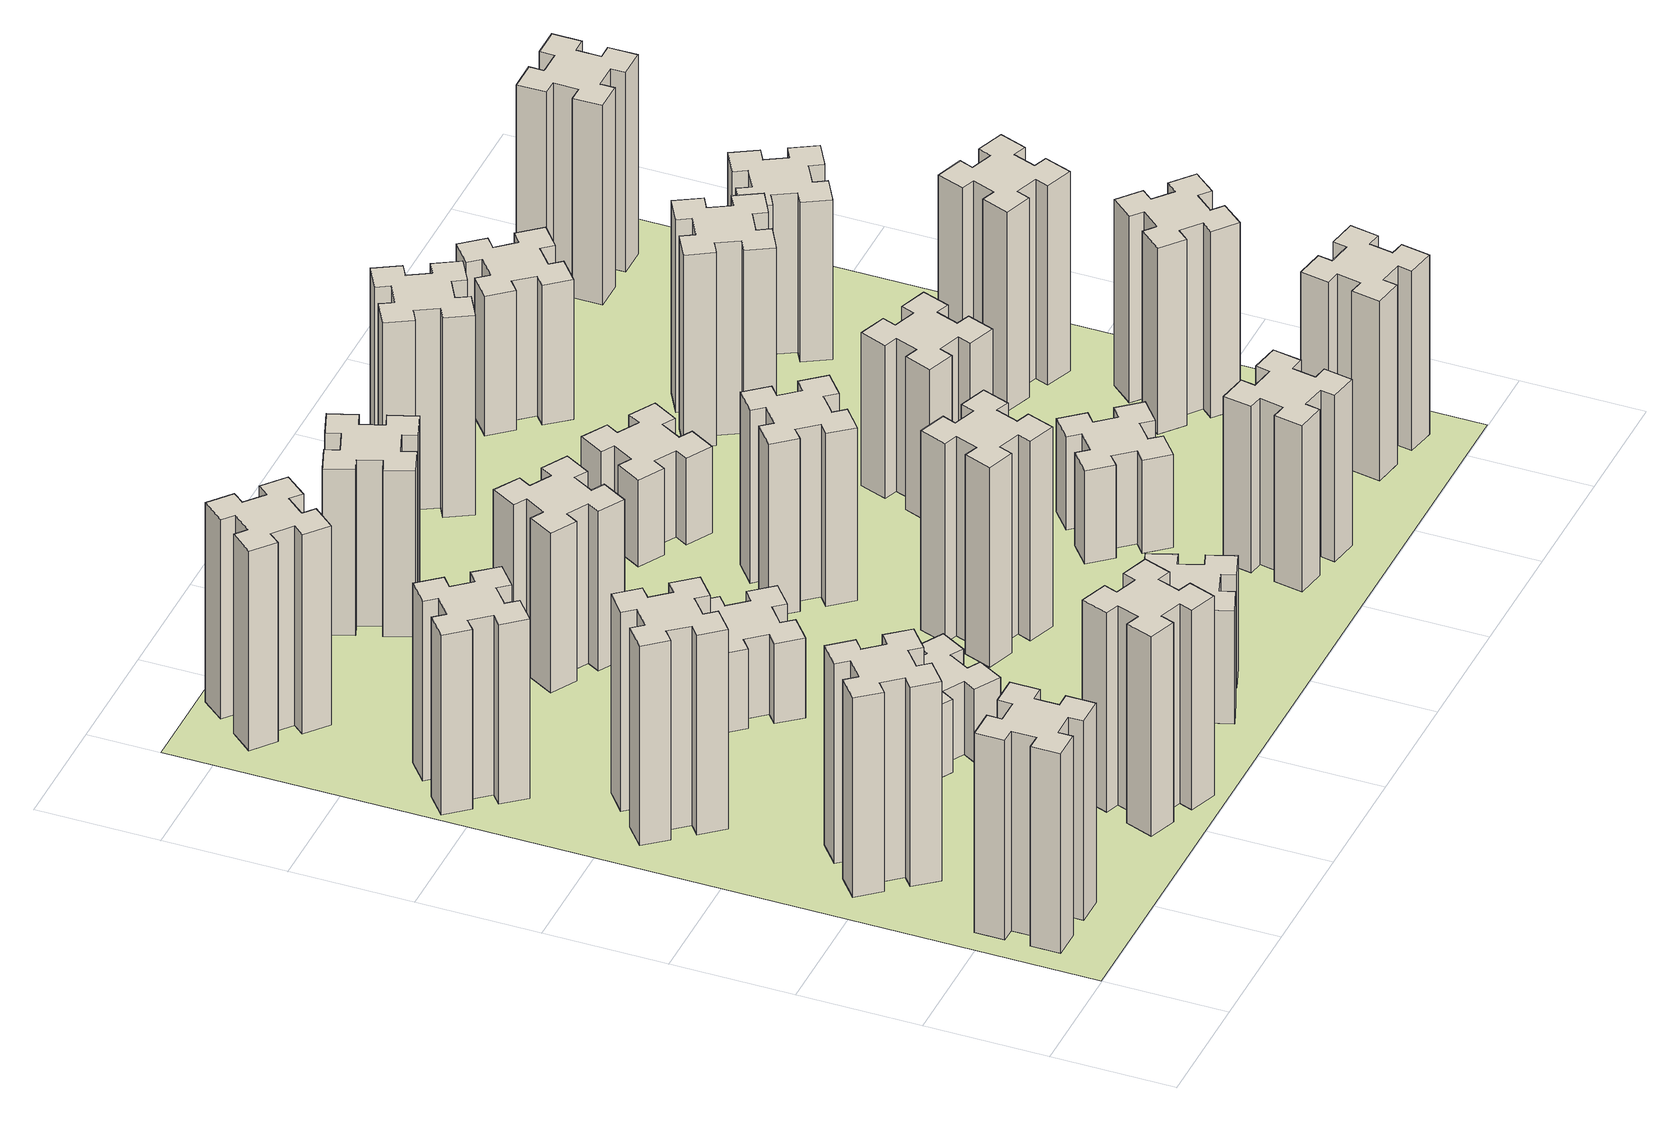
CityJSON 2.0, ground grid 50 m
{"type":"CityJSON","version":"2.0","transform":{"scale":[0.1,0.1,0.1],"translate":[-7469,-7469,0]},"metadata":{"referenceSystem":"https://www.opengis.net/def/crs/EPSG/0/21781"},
"CityObjects":{
"building1":{"type":"Building","attributes":{"class":"1000","function":"1000","usage":"1000","yearOfConstruction":2016,"roofType":"1000","measuredHeight":90,"storeysAboveGround":30,"storeysBelowGround":0},"geometry":[{"type":"Solid","lod":"1","boundaries":[[[[0,1,2,3,4,5,6,7,8,9,10,11,12,13,14,15,16,17,18,19]],[[17,16,20,21]],[[16,15,22,20]],[[15,14,23,22]],[[14,13,24,23]],[[13,12,25,24]],[[12,11,26,25]],[[11,10,27,26]],[[10,9,28,27]],[[9,8,29,28]],[[8,7,30,29]],[[7,6,31,30]],[[6,5,32,31]],[[5,4,33,32]],[[4,3,34,33]],[[3,2,35,34]],[[2,1,36,35]],[[1,0,37,36]],[[0,19,38,37]],[[19,18,39,38]],[[18,17,21,39]],[[24,25,26,27,28,29,30,31,32,33,34,35,36,37,38,39,21,20,22,23]]]]}]},
"building2":{"type":"Building","attributes":{"class":"1000","function":"1000","usage":"1000","yearOfConstruction":2016,"roofType":"1000","measuredHeight":90,"storeysAboveGround":30,"storeysBelowGround":0},"geometry":[{"type":"Solid","lod":"1","boundaries":[[[[40,41,42,43,44,45,46,47,48,49,50,51,52,53,54,55,56,57,58,59]],[[57,56,60,61]],[[56,55,62,60]],[[55,54,63,62]],[[54,53,64,63]],[[53,52,65,64]],[[52,51,66,65]],[[51,50,67,66]],[[50,49,68,67]],[[49,48,69,68]],[[48,47,70,69]],[[47,46,71,70]],[[46,45,72,71]],[[45,44,73,72]],[[44,43,74,73]],[[43,42,75,74]],[[42,41,76,75]],[[41,40,77,76]],[[40,59,78,77]],[[59,58,79,78]],[[58,57,61,79]],[[64,65,66,67,68,69,70,71,72,73,74,75,76,77,78,79,61,60,62,63]]]]}]},
"building3":{"type":"Building","attributes":{"class":"1000","function":"1000","usage":"1000","yearOfConstruction":2016,"roofType":"1000","measuredHeight":90,"storeysAboveGround":30,"storeysBelowGround":0},"geometry":[{"type":"Solid","lod":"1","boundaries":[[[[80,81,82,83,84,85,86,87,88,89,90,91,92,93,94,95,96,97,98,99]],[[97,96,100,101]],[[96,95,102,100]],[[95,94,103,102]],[[94,93,104,103]],[[93,92,105,104]],[[92,91,106,105]],[[91,90,107,106]],[[90,89,108,107]],[[89,88,109,108]],[[88,87,110,109]],[[87,86,111,110]],[[86,85,112,111]],[[85,84,113,112]],[[84,83,114,113]],[[83,82,115,114]],[[82,81,116,115]],[[81,80,117,116]],[[80,99,118,117]],[[99,98,119,118]],[[98,97,101,119]],[[104,105,106,107,108,109,110,111,112,113,114,115,116,117,118,119,101,100,102,103]]]]}]},
"building4":{"type":"Building","attributes":{"class":"1000","function":"1000","usage":"1000","yearOfConstruction":2016,"roofType":"1000","measuredHeight":81,"storeysAboveGround":30,"storeysBelowGround":0},"geometry":[{"type":"Solid","lod":"1","boundaries":[[[[120,121,122,123,124,125,126,127,128,129,130,131,132,133,134,135,136,137,138,139]],[[137,136,140,141]],[[136,135,142,140]],[[135,134,143,142]],[[134,133,144,143]],[[133,132,145,144]],[[132,131,146,145]],[[131,130,147,146]],[[130,129,148,147]],[[129,128,149,148]],[[128,127,150,149]],[[127,126,151,150]],[[126,125,152,151]],[[125,124,153,152]],[[124,123,154,153]],[[123,122,155,154]],[[122,121,156,155]],[[121,120,157,156]],[[120,139,158,157]],[[139,138,159,158]],[[138,137,141,159]],[[144,145,146,147,148,149,150,151,152,153,154,155,156,157,158,159,141,140,142,143]]]]}]},
"building5":{"type":"Building","attributes":{"class":"1000","function":"1000","usage":"1000","yearOfConstruction":2016,"roofType":"1000","measuredHeight":90,"storeysAboveGround":30,"storeysBelowGround":0},"geometry":[{"type":"Solid","lod":"1","boundaries":[[[[160,161,162,163,164,165,166,167,168,169,170,171,172,173,174,175,176,177,178,179]],[[177,176,180,181]],[[176,175,182,180]],[[175,174,183,182]],[[174,173,184,183]],[[173,172,185,184]],[[172,171,186,185]],[[171,170,187,186]],[[170,169,188,187]],[[169,168,189,188]],[[168,167,190,189]],[[167,166,191,190]],[[166,165,192,191]],[[165,164,193,192]],[[164,163,194,193]],[[163,162,195,194]],[[162,161,196,195]],[[161,160,197,196]],[[160,179,198,197]],[[179,178,199,198]],[[178,177,181,199]],[[184,185,186,187,188,189,190,191,192,193,194,195,196,197,198,199,181,180,182,183]]]]}]},
"building6":{"type":"Building","attributes":{"class":"1000","function":"1000","usage":"1000","yearOfConstruction":2016,"roofType":"1000","measuredHeight":90,"storeysAboveGround":30,"storeysBelowGround":0},"geometry":[{"type":"Solid","lod":"1","boundaries":[[[[200,201,202,203,204,205,206,207,208,209,210,211,212,213,214,215,216,217,218,219]],[[217,216,220,221]],[[216,215,222,220]],[[215,214,223,222]],[[214,213,224,223]],[[213,212,225,224]],[[212,211,226,225]],[[211,210,227,226]],[[210,209,228,227]],[[209,208,229,228]],[[208,207,230,229]],[[207,206,231,230]],[[206,205,232,231]],[[205,204,233,232]],[[204,203,234,233]],[[203,202,235,234]],[[202,201,236,235]],[[201,200,237,236]],[[200,219,238,237]],[[219,218,239,238]],[[218,217,221,239]],[[224,225,226,227,228,229,230,231,232,233,234,235,236,237,238,239,221,220,222,223]]]]}]},
"building7":{"type":"Building","attributes":{"class":"1000","function":"1000","usage":"1000","yearOfConstruction":2016,"roofType":"1000","measuredHeight":33,"storeysAboveGround":30,"storeysBelowGround":0},"geometry":[{"type":"Solid","lod":"1","boundaries":[[[[240,241,242,243,244,245,246,247,248,249,250,251,252,253,254,255,256,257,258,259]],[[257,256,260,261]],[[256,255,262,260]],[[255,254,263,262]],[[254,253,264,263]],[[253,252,265,264]],[[252,251,266,265]],[[251,250,267,266]],[[250,249,268,267]],[[249,248,269,268]],[[248,247,270,269]],[[247,246,271,270]],[[246,245,272,271]],[[245,244,273,272]],[[244,243,274,273]],[[243,242,275,274]],[[242,241,276,275]],[[241,240,277,276]],[[240,259,278,277]],[[259,258,279,278]],[[258,257,261,279]],[[264,265,266,267,268,269,270,271,272,273,274,275,276,277,278,279,261,260,262,263]]]]}]},
"building8":{"type":"Building","attributes":{"class":"1000","function":"1000","usage":"1000","yearOfConstruction":2016,"roofType":"1000","measuredHeight":36,"storeysAboveGround":30,"storeysBelowGround":0},"geometry":[{"type":"Solid","lod":"1","boundaries":[[[[280,281,282,283,284,285,286,287,288,289,290,291,292,293,294,295,296,297,298,299]],[[297,296,300,301]],[[296,295,302,300]],[[295,294,303,302]],[[294,293,304,303]],[[293,292,305,304]],[[292,291,306,305]],[[291,290,307,306]],[[290,289,308,307]],[[289,288,309,308]],[[288,287,310,309]],[[287,286,311,310]],[[286,285,312,311]],[[285,284,313,312]],[[284,283,314,313]],[[283,282,315,314]],[[282,281,316,315]],[[281,280,317,316]],[[280,299,318,317]],[[299,298,319,318]],[[298,297,301,319]],[[304,305,306,307,308,309,310,311,312,313,314,315,316,317,318,319,301,300,302,303]]]]}]},
"building9":{"type":"Building","attributes":{"class":"1000","function":"1000","usage":"1000","yearOfConstruction":2016,"roofType":"1000","measuredHeight":51,"storeysAboveGround":30,"storeysBelowGround":0},"geometry":[{"type":"Solid","lod":"1","boundaries":[[[[320,321,322,323,324,325,326,327,328,329,330,331,332,333,334,335,336,337,338,339]],[[337,336,340,341]],[[336,335,342,340]],[[335,334,343,342]],[[334,333,344,343]],[[333,332,345,344]],[[332,331,346,345]],[[331,330,347,346]],[[330,329,348,347]],[[329,328,349,348]],[[328,327,350,349]],[[327,326,351,350]],[[326,325,352,351]],[[325,324,353,352]],[[324,323,354,353]],[[323,322,355,354]],[[322,321,356,355]],[[321,320,357,356]],[[320,339,358,357]],[[339,338,359,358]],[[338,337,341,359]],[[344,345,346,347,348,349,350,351,352,353,354,355,356,357,358,359,341,340,342,343]]]]}]},
"building10":{"type":"Building","attributes":{"class":"1000","function":"1000","usage":"1000","yearOfConstruction":2016,"roofType":"1000","measuredHeight":72,"storeysAboveGround":30,"storeysBelowGround":0},"geometry":[{"type":"Solid","lod":"1","boundaries":[[[[360,361,362,363,364,365,366,367,368,369,370,371,372,373,374,375,376,377,378,379]],[[377,376,380,381]],[[376,375,382,380]],[[375,374,383,382]],[[374,373,384,383]],[[373,372,385,384]],[[372,371,386,385]],[[371,370,387,386]],[[370,369,388,387]],[[369,368,389,388]],[[368,367,390,389]],[[367,366,391,390]],[[366,365,392,391]],[[365,364,393,392]],[[364,363,394,393]],[[363,362,395,394]],[[362,361,396,395]],[[361,360,397,396]],[[360,379,398,397]],[[379,378,399,398]],[[378,377,381,399]],[[384,385,386,387,388,389,390,391,392,393,394,395,396,397,398,399,381,380,382,383]]]]}]},
"building11":{"type":"Building","attributes":{"class":"1000","function":"1000","usage":"1000","yearOfConstruction":2016,"roofType":"1000","measuredHeight":75,"storeysAboveGround":30,"storeysBelowGround":0},"geometry":[{"type":"Solid","lod":"1","boundaries":[[[[400,401,402,403,404,405,406,407,408,409,410,411,412,413,414,415,416,417,418,419]],[[417,416,420,421]],[[416,415,422,420]],[[415,414,423,422]],[[414,413,424,423]],[[413,412,425,424]],[[412,411,426,425]],[[411,410,427,426]],[[410,409,428,427]],[[409,408,429,428]],[[408,407,430,429]],[[407,406,431,430]],[[406,405,432,431]],[[405,404,433,432]],[[404,403,434,433]],[[403,402,435,434]],[[402,401,436,435]],[[401,400,437,436]],[[400,419,438,437]],[[419,418,439,438]],[[418,417,421,439]],[[424,425,426,427,428,429,430,431,432,433,434,435,436,437,438,439,421,420,422,423]]]]}]},
"building12":{"type":"Building","attributes":{"class":"1000","function":"1000","usage":"1000","yearOfConstruction":2016,"roofType":"1000","measuredHeight":90,"storeysAboveGround":30,"storeysBelowGround":0},"geometry":[{"type":"Solid","lod":"1","boundaries":[[[[440,441,442,443,444,445,446,447,448,449,450,451,452,453,454,455,456,457,458,459]],[[457,456,460,461]],[[456,455,462,460]],[[455,454,463,462]],[[454,453,464,463]],[[453,452,465,464]],[[452,451,466,465]],[[451,450,467,466]],[[450,449,468,467]],[[449,448,469,468]],[[448,447,470,469]],[[447,446,471,470]],[[446,445,472,471]],[[445,444,473,472]],[[444,443,474,473]],[[443,442,475,474]],[[442,441,476,475]],[[441,440,477,476]],[[440,459,478,477]],[[459,458,479,478]],[[458,457,461,479]],[[464,465,466,467,468,469,470,471,472,473,474,475,476,477,478,479,461,460,462,463]]]]}]},
"building13":{"type":"Building","attributes":{"class":"1000","function":"1000","usage":"1000","yearOfConstruction":2016,"roofType":"1000","measuredHeight":78,"storeysAboveGround":30,"storeysBelowGround":0},"geometry":[{"type":"Solid","lod":"1","boundaries":[[[[480,481,482,483,484,485,486,487,488,489,490,491,492,493,494,495,496,497,498,499]],[[497,496,500,501]],[[496,495,502,500]],[[495,494,503,502]],[[494,493,504,503]],[[493,492,505,504]],[[492,491,506,505]],[[491,490,507,506]],[[490,489,508,507]],[[489,488,509,508]],[[488,487,510,509]],[[487,486,511,510]],[[486,485,512,511]],[[485,484,513,512]],[[484,483,514,513]],[[483,482,515,514]],[[482,481,516,515]],[[481,480,517,516]],[[480,499,518,517]],[[499,498,519,518]],[[498,497,501,519]],[[504,505,506,507,508,509,510,511,512,513,514,515,516,517,518,519,501,500,502,503]]]]}]},
"building14":{"type":"Building","attributes":{"class":"1000","function":"1000","usage":"1000","yearOfConstruction":2016,"roofType":"1000","measuredHeight":39,"storeysAboveGround":30,"storeysBelowGround":0},"geometry":[{"type":"Solid","lod":"1","boundaries":[[[[520,521,522,523,524,525,526,527,528,529,530,531,532,533,534,535,536,537,538,539]],[[537,536,540,541]],[[536,535,542,540]],[[535,534,543,542]],[[534,533,544,543]],[[533,532,545,544]],[[532,531,546,545]],[[531,530,547,546]],[[530,529,548,547]],[[529,528,549,548]],[[528,527,550,549]],[[527,526,551,550]],[[526,525,552,551]],[[525,524,553,552]],[[524,523,554,553]],[[523,522,555,554]],[[522,521,556,555]],[[521,520,557,556]],[[520,539,558,557]],[[539,538,559,558]],[[538,537,541,559]],[[544,545,546,547,548,549,550,551,552,553,554,555,556,557,558,559,541,540,542,543]]]]}]},
"building15":{"type":"Building","attributes":{"class":"1000","function":"1000","usage":"1000","yearOfConstruction":2016,"roofType":"1000","measuredHeight":75,"storeysAboveGround":30,"storeysBelowGround":0},"geometry":[{"type":"Solid","lod":"1","boundaries":[[[[560,561,562,563,564,565,566,567,568,569,570,571,572,573,574,575,576,577,578,579]],[[577,576,580,581]],[[576,575,582,580]],[[575,574,583,582]],[[574,573,584,583]],[[573,572,585,584]],[[572,571,586,585]],[[571,570,587,586]],[[570,569,588,587]],[[569,568,589,588]],[[568,567,590,589]],[[567,566,591,590]],[[566,565,592,591]],[[565,564,593,592]],[[564,563,594,593]],[[563,562,595,594]],[[562,561,596,595]],[[561,560,597,596]],[[560,579,598,597]],[[579,578,599,598]],[[578,577,581,599]],[[584,585,586,587,588,589,590,591,592,593,594,595,596,597,598,599,581,580,582,583]]]]}]},
"building16":{"type":"Building","attributes":{"class":"1000","function":"1000","usage":"1000","yearOfConstruction":2016,"roofType":"1000","measuredHeight":90,"storeysAboveGround":30,"storeysBelowGround":0},"geometry":[{"type":"Solid","lod":"1","boundaries":[[[[600,601,602,603,604,605,606,607,608,609,610,611,612,613,614,615,616,617,618,619]],[[617,616,620,621]],[[616,615,622,620]],[[615,614,623,622]],[[614,613,624,623]],[[613,612,625,624]],[[612,611,626,625]],[[611,610,627,626]],[[610,609,628,627]],[[609,608,629,628]],[[608,607,630,629]],[[607,606,631,630]],[[606,605,632,631]],[[605,604,633,632]],[[604,603,634,633]],[[603,602,635,634]],[[602,601,636,635]],[[601,600,637,636]],[[600,619,638,637]],[[619,618,639,638]],[[618,617,621,639]],[[624,625,626,627,628,629,630,631,632,633,634,635,636,637,638,639,621,620,622,623]]]]}]},
"building17":{"type":"Building","attributes":{"class":"1000","function":"1000","usage":"1000","yearOfConstruction":2016,"roofType":"1000","measuredHeight":42,"storeysAboveGround":30,"storeysBelowGround":0},"geometry":[{"type":"Solid","lod":"1","boundaries":[[[[640,641,642,643,644,645,646,647,648,649,650,651,652,653,654,655,656,657,658,659]],[[657,656,660,661]],[[656,655,662,660]],[[655,654,663,662]],[[654,653,664,663]],[[653,652,665,664]],[[652,651,666,665]],[[651,650,667,666]],[[650,649,668,667]],[[649,648,669,668]],[[648,647,670,669]],[[647,646,671,670]],[[646,645,672,671]],[[645,644,673,672]],[[644,643,674,673]],[[643,642,675,674]],[[642,641,676,675]],[[641,640,677,676]],[[640,659,678,677]],[[659,658,679,678]],[[658,657,661,679]],[[664,665,666,667,668,669,670,671,672,673,674,675,676,677,678,679,661,660,662,663]]]]}]},
"building18":{"type":"Building","attributes":{"class":"1000","function":"1000","usage":"1000","yearOfConstruction":2016,"roofType":"1000","measuredHeight":69,"storeysAboveGround":30,"storeysBelowGround":0},"geometry":[{"type":"Solid","lod":"1","boundaries":[[[[680,681,682,683,684,685,686,687,688,689,690,691,692,693,694,695,696,697,698,699]],[[697,696,700,701]],[[696,695,702,700]],[[695,694,703,702]],[[694,693,704,703]],[[693,692,705,704]],[[692,691,706,705]],[[691,690,707,706]],[[690,689,708,707]],[[689,688,709,708]],[[688,687,710,709]],[[687,686,711,710]],[[686,685,712,711]],[[685,684,713,712]],[[684,683,714,713]],[[683,682,715,714]],[[682,681,716,715]],[[681,680,717,716]],[[680,699,718,717]],[[699,698,719,718]],[[698,697,701,719]],[[704,705,706,707,708,709,710,711,712,713,714,715,716,717,718,719,701,700,702,703]]]]}]},
"building19":{"type":"Building","attributes":{"class":"1000","function":"1000","usage":"1000","yearOfConstruction":2016,"roofType":"1000","measuredHeight":87,"storeysAboveGround":30,"storeysBelowGround":0},"geometry":[{"type":"Solid","lod":"1","boundaries":[[[[720,721,722,723,724,725,726,727,728,729,730,731,732,733,734,735,736,737,738,739]],[[737,736,740,741]],[[736,735,742,740]],[[735,734,743,742]],[[734,733,744,743]],[[733,732,745,744]],[[732,731,746,745]],[[731,730,747,746]],[[730,729,748,747]],[[729,728,749,748]],[[728,727,750,749]],[[727,726,751,750]],[[726,725,752,751]],[[725,724,753,752]],[[724,723,754,753]],[[723,722,755,754]],[[722,721,756,755]],[[721,720,757,756]],[[720,739,758,757]],[[739,738,759,758]],[[738,737,741,759]],[[744,745,746,747,748,749,750,751,752,753,754,755,756,757,758,759,741,740,742,743]]]]}]},
"building20":{"type":"Building","attributes":{"class":"1000","function":"1000","usage":"1000","yearOfConstruction":2016,"roofType":"1000","measuredHeight":63,"storeysAboveGround":30,"storeysBelowGround":0},"geometry":[{"type":"Solid","lod":"1","boundaries":[[[[760,761,762,763,764,765,766,767,768,769,770,771,772,773,774,775,776,777,778,779]],[[777,776,780,781]],[[776,775,782,780]],[[775,774,783,782]],[[774,773,784,783]],[[773,772,785,784]],[[772,771,786,785]],[[771,770,787,786]],[[770,769,788,787]],[[769,768,789,788]],[[768,767,790,789]],[[767,766,791,790]],[[766,765,792,791]],[[765,764,793,792]],[[764,763,794,793]],[[763,762,795,794]],[[762,761,796,795]],[[761,760,797,796]],[[760,779,798,797]],[[779,778,799,798]],[[778,777,781,799]],[[784,785,786,787,788,789,790,791,792,793,794,795,796,797,798,799,781,780,782,783]]]]}]},
"building21":{"type":"Building","attributes":{"class":"1000","function":"1000","usage":"1000","yearOfConstruction":2016,"roofType":"1000","measuredHeight":81,"storeysAboveGround":30,"storeysBelowGround":0},"geometry":[{"type":"Solid","lod":"1","boundaries":[[[[800,801,802,803,804,805,806,807,808,809,810,811,812,813,814,815,816,817,818,819]],[[817,816,820,821]],[[816,815,822,820]],[[815,814,823,822]],[[814,813,824,823]],[[813,812,825,824]],[[812,811,826,825]],[[811,810,827,826]],[[810,809,828,827]],[[809,808,829,828]],[[808,807,830,829]],[[807,806,831,830]],[[806,805,832,831]],[[805,804,833,832]],[[804,803,834,833]],[[803,802,835,834]],[[802,801,836,835]],[[801,800,837,836]],[[800,819,838,837]],[[819,818,839,838]],[[818,817,821,839]],[[824,825,826,827,828,829,830,831,832,833,834,835,836,837,838,839,821,820,822,823]]]]}]},
"building22":{"type":"Building","attributes":{"class":"1000","function":"1000","usage":"1000","yearOfConstruction":2016,"roofType":"1000","measuredHeight":84,"storeysAboveGround":30,"storeysBelowGround":0},"geometry":[{"type":"Solid","lod":"1","boundaries":[[[[840,841,842,843,844,845,846,847,848,849,850,851,852,853,854,855,856,857,858,859]],[[857,856,860,861]],[[856,855,862,860]],[[855,854,863,862]],[[854,853,864,863]],[[853,852,865,864]],[[852,851,866,865]],[[851,850,867,866]],[[850,849,868,867]],[[849,848,869,868]],[[848,847,870,869]],[[847,846,871,870]],[[846,845,872,871]],[[845,844,873,872]],[[844,843,874,873]],[[843,842,875,874]],[[842,841,876,875]],[[841,840,877,876]],[[840,859,878,877]],[[859,858,879,878]],[[858,857,861,879]],[[864,865,866,867,868,869,870,871,872,873,874,875,876,877,878,879,861,860,862,863]]]]}]},
"building23":{"type":"Building","attributes":{"class":"1000","function":"1000","usage":"1000","yearOfConstruction":2016,"roofType":"1000","measuredHeight":90,"storeysAboveGround":30,"storeysBelowGround":0},"geometry":[{"type":"Solid","lod":"1","boundaries":[[[[880,881,882,883,884,885,886,887,888,889,890,891,892,893,894,895,896,897,898,899]],[[897,896,900,901]],[[896,895,902,900]],[[895,894,903,902]],[[894,893,904,903]],[[893,892,905,904]],[[892,891,906,905]],[[891,890,907,906]],[[890,889,908,907]],[[889,888,909,908]],[[888,887,910,909]],[[887,886,911,910]],[[886,885,912,911]],[[885,884,913,912]],[[884,883,914,913]],[[883,882,915,914]],[[882,881,916,915]],[[881,880,917,916]],[[880,899,918,917]],[[899,898,919,918]],[[898,897,901,919]],[[904,905,906,907,908,909,910,911,912,913,914,915,916,917,918,919,901,900,902,903]]]]}]},
"building24":{"type":"Building","attributes":{"class":"1000","function":"1000","usage":"1000","yearOfConstruction":2016,"roofType":"1000","measuredHeight":72,"storeysAboveGround":30,"storeysBelowGround":0},"geometry":[{"type":"Solid","lod":"1","boundaries":[[[[920,921,922,923,924,925,926,927,928,929,930,931,932,933,934,935,936,937,938,939]],[[937,936,940,941]],[[936,935,942,940]],[[935,934,943,942]],[[934,933,944,943]],[[933,932,945,944]],[[932,931,946,945]],[[931,930,947,946]],[[930,929,948,947]],[[929,928,949,948]],[[928,927,950,949]],[[927,926,951,950]],[[926,925,952,951]],[[925,924,953,952]],[[924,923,954,953]],[[923,922,955,954]],[[922,921,956,955]],[[921,920,957,956]],[[920,939,958,957]],[[939,938,959,958]],[[938,937,941,959]],[[944,945,946,947,948,949,950,951,952,953,954,955,956,957,958,959,941,940,942,943]]]]}]},
"building25":{"type":"Building","attributes":{"class":"1000","function":"1000","usage":"1000","yearOfConstruction":2016,"roofType":"1000","measuredHeight":90,"storeysAboveGround":30,"storeysBelowGround":0},"geometry":[{"type":"Solid","lod":"1","boundaries":[[[[960,961,962,963,964,965,966,967,968,969,970,971,972,973,974,975,976,977,978,979]],[[977,976,980,981]],[[976,975,982,980]],[[975,974,983,982]],[[974,973,984,983]],[[973,972,985,984]],[[972,971,986,985]],[[971,970,987,986]],[[970,969,988,987]],[[969,968,989,988]],[[968,967,990,989]],[[967,966,991,990]],[[966,965,992,991]],[[965,964,993,992]],[[964,963,994,993]],[[963,962,995,994]],[[962,961,996,995]],[[961,960,997,996]],[[960,979,998,997]],[[979,978,999,998]],[[978,977,981,999]],[[984,985,986,987,988,989,990,991,992,993,994,995,996,997,998,999,981,980,982,983]]]]}]},
"landuse1":{"type":"LandUse","attributes":{"name":"plot1","function":"1010"},"geometry":[{"type":"MultiSurface","lod":"1","boundaries":[[[1000,1001,1002,1003]]]}]}
},
"vertices":[
[165,425,0],[165,325,0],[105,325,0],[105,205,0],[225,205,0],[225,265,0],[325,265,0],[325,205,0],[445,205,0],[445,325,0],[385,325,0],[385,425,0],[445,425,0],[445,545,0],[325,545,0],[325,485,0],[225,485,0],[225,545,0],[105,545,0],[105,425,0],[225,485,900],[225,545,900],[325,485,900],[325,545,900],[445,545,900],[445,425,900],[385,425,900],[385,325,900],[445,325,900],[445,205,900],[325,205,900],[325,265,900],[225,265,900],[225,205,900],[105,205,900],[105,325,900],[165,325,900],[165,425,900],[105,425,900],[105,545,900],
[492,1048,0],[427,1124,0],[473,1163,0],[396,1255,0],[304,1178,0],[343,1132,0],[266,1067,0],[228,1113,0],[136,1036,0],[213,944,0],[259,983,0],[323,906,0],[277,868,0],[354,776,0],[446,853,0],[408,899,0],[484,963,0],[523,917,0],[615,994,0],[538,1086,0],[484,963,900],[523,917,900],[408,899,900],[446,853,900],[354,776,900],[277,868,900],[323,906,900],[259,983,900],[213,944,900],[136,1036,900],[228,1113,900],[266,1067,900],[343,1132,900],[304,1178,900],[396,1255,900],[473,1163,900],[427,1124,900],[492,1048,900],[538,1086,900],[615,994,900],
[492,1888,0],[427,1964,0],[473,2003,0],[396,2095,0],[304,2018,0],[343,1972,0],[266,1907,0],[228,1953,0],[136,1876,0],[213,1784,0],[259,1823,0],[323,1746,0],[277,1708,0],[354,1616,0],[446,1693,0],[408,1739,0],[484,1803,0],[523,1757,0],[615,1834,0],[538,1926,0],[484,1803,900],[523,1757,900],[408,1739,900],[446,1693,900],[354,1616,900],[277,1708,900],[323,1746,900],[259,1823,900],[213,1784,900],[136,1876,900],[228,1953,900],[266,1907,900],[343,1972,900],[304,2018,900],[396,2095,900],[473,2003,900],[427,1964,900],[492,1888,900],[538,1926,900],[615,1834,900],
[243,2712,0],[166,2647,0],[128,2693,0],[36,2616,0],[113,2524,0],[159,2563,0],[223,2486,0],[177,2448,0],[254,2356,0],[346,2433,0],[308,2479,0],[384,2543,0],[423,2497,0],[515,2574,0],[438,2666,0],[392,2628,0],[327,2704,0],[373,2743,0],[296,2835,0],[204,2758,0],[327,2704,810],[373,2743,810],[392,2628,810],[438,2666,810],[515,2574,810],[423,2497,810],[384,2543,810],[308,2479,810],[346,2433,810],[254,2356,810],[177,2448,810],[223,2486,810],[159,2563,810],[113,2524,810],[36,2616,810],[128,2693,810],[166,2647,810],[243,2712,810],[204,2758,810],[296,2835,810],
[1029,360,0],[995,266,0],[939,287,0],[897,174,0],[1010,133,0],[1031,189,0],[1125,155,0],[1104,99,0],[1217,57,0],[1258,170,0],[1202,191,0],[1236,285,0],[1292,264,0],[1333,377,0],[1220,418,0],[1200,362,0],[1106,396,0],[1127,452,0],[1014,493,0],[973,380,0],[1106,396,900],[1127,452,900],[1200,362,900],[1220,418,900],[1333,377,900],[1292,264,900],[1236,285,900],[1202,191,900],[1258,170,900],[1217,57,900],[1104,99,900],[1125,155,900],[1031,189,900],[1010,133,900],[897,174,900],[939,287,900],[995,266,900],[1029,360,900],[973,380,900],[1014,493,900],
[484,3487,0],[408,3552,0],[446,3598,0],[354,3675,0],[277,3583,0],[323,3544,0],[259,3468,0],[213,3506,0],[136,3414,0],[228,3337,0],[266,3383,0],[343,3319,0],[304,3273,0],[396,3196,0],[473,3288,0],[427,3326,0],[492,3403,0],[538,3364,0],[615,3456,0],[523,3533,0],[492,3403,900],[538,3364,900],[427,3326,900],[473,3288,900],[396,3196,900],[304,3273,900],[343,3319,900],[266,3383,900],[228,3337,900],[136,3414,900],[213,3506,900],[259,3468,900],[323,3544,900],[277,3583,900],[354,3675,900],[446,3598,900],[408,3552,900],[484,3487,900],[523,3533,900],[615,3456,900],
[1186,1017,0],[1236,1104,0],[1288,1074,0],[1348,1178,0],[1244,1238,0],[1214,1186,0],[1127,1236,0],[1157,1288,0],[1053,1348,0],[993,1244,0],[1045,1214,0],[995,1127,0],[943,1157,0],[883,1053,0],[987,993,0],[1017,1045,0],[1104,995,0],[1074,943,0],[1178,883,0],[1238,987,0],[1104,995,330],[1074,943,330],[1017,1045,330],[987,993,330],[883,1053,330],[943,1157,330],[995,1127,330],[1045,1214,330],[993,1244,330],[1053,1348,330],[1157,1288,330],[1127,1236,330],[1214,1186,330],[1244,1238,330],[1348,1178,330],[1288,1074,330],[1236,1104,330],[1186,1017,330],[1238,987,330],[1178,883,330],
[1083,1972,0],[1006,1907,0],[968,1953,0],[876,1876,0],[953,1784,0],[999,1823,0],[1063,1746,0],[1017,1708,0],[1094,1616,0],[1186,1693,0],[1148,1739,0],[1224,1803,0],[1263,1757,0],[1355,1834,0],[1278,1926,0],[1232,1888,0],[1167,1964,0],[1213,2003,0],[1136,2095,0],[1044,2018,0],[1167,1964,360],[1213,2003,360],[1232,1888,360],[1278,1926,360],[1355,1834,360],[1263,1757,360],[1224,1803,360],[1148,1739,360],[1186,1693,360],[1094,1616,360],[1017,1708,360],[1063,1746,360],[999,1823,360],[953,1784,360],[876,1876,360],[968,1953,360],[1006,1907,360],[1083,1972,360],[1044,2018,360],[1136,2095,360],
[1765,496,0],[1671,462,0],[1650,518,0],[1537,477,0],[1579,364,0],[1635,385,0],[1669,291,0],[1613,270,0],[1654,157,0],[1767,199,0],[1746,255,0],[1840,289,0],[1860,233,0],[1973,274,0],[1932,387,0],[1876,366,0],[1842,460,0],[1898,480,0],[1857,593,0],[1744,552,0],[1842,460,510],[1898,480,510],[1876,366,510],[1932,387,510],[1973,274,510],[1860,233,510],[1840,289,510],[1746,255,510],[1767,199,510],[1654,157,510],[1613,270,510],[1669,291,510],[1635,385,510],[1579,364,510],[1537,477,510],[1650,518,510],[1671,462,510],[1765,496,510],[1744,552,510],[1857,593,510],
[1214,2666,0],[1127,2716,0],[1157,2768,0],[1053,2828,0],[993,2724,0],[1045,2694,0],[995,2607,0],[943,2637,0],[883,2533,0],[987,2473,0],[1017,2525,0],[1104,2475,0],[1074,2423,0],[1178,2363,0],[1238,2467,0],[1186,2497,0],[1236,2584,0],[1288,2554,0],[1348,2658,0],[1244,2718,0],[1236,2584,720],[1288,2554,720],[1186,2497,720],[1238,2467,720],[1178,2363,720],[1074,2423,720],[1104,2475,720],[1017,2525,720],[987,2473,720],[883,2533,720],[943,2637,720],[995,2607,720],[1045,2694,720],[993,2724,720],[1053,2828,720],[1157,2768,720],[1127,2716,720],[1214,2666,720],[1244,2718,720],[1348,2658,720],
[1125,3456,0],[1031,3422,0],[1010,3478,0],[897,3437,0],[939,3324,0],[995,3345,0],[1029,3251,0],[973,3230,0],[1014,3117,0],[1127,3159,0],[1106,3215,0],[1200,3249,0],[1220,3193,0],[1333,3234,0],[1292,3347,0],[1236,3326,0],[1202,3420,0],[1258,3440,0],[1217,3553,0],[1104,3512,0],[1202,3420,750],[1258,3440,750],[1236,3326,750],[1292,3347,750],[1333,3234,750],[1220,3193,750],[1200,3249,750],[1106,3215,750],[1127,3159,750],[1014,3117,750],[973,3230,750],[1029,3251,750],[995,3345,750],[939,3324,750],[897,3437,750],[1010,3478,750],[1031,3422,750],[1125,3456,750],[1104,3512,750],[1217,3553,750],
[1769,1300,0],[1735,1206,0],[1679,1227,0],[1637,1114,0],[1750,1073,0],[1771,1129,0],[1865,1095,0],[1844,1039,0],[1957,997,0],[1998,1110,0],[1942,1131,0],[1976,1225,0],[2032,1204,0],[2073,1317,0],[1960,1358,0],[1940,1302,0],[1846,1336,0],[1867,1392,0],[1754,1433,0],[1713,1320,0],[1846,1336,900],[1867,1392,900],[1940,1302,900],[1960,1358,900],[2073,1317,900],[2032,1204,900],[1976,1225,900],[1942,1131,900],[1998,1110,900],[1957,997,900],[1844,1039,900],[1865,1095,900],[1771,1129,900],[1750,1073,900],[1637,1114,900],[1679,1227,900],[1735,1206,900],[1769,1300,900],[1713,1320,900],[1754,1433,900],
[1972,1988,0],[1907,2064,0],[1953,2103,0],[1876,2195,0],[1784,2118,0],[1823,2072,0],[1746,2007,0],[1708,2053,0],[1616,1976,0],[1693,1884,0],[1739,1923,0],[1803,1846,0],[1757,1808,0],[1834,1716,0],[1926,1793,0],[1888,1839,0],[1964,1903,0],[2003,1857,0],[2095,1934,0],[2018,2026,0],[1964,1903,780],[2003,1857,780],[1888,1839,780],[1926,1793,780],[1834,1716,780],[1757,1808,780],[1803,1846,780],[1739,1923,780],[1693,1884,780],[1616,1976,780],[1708,2053,780],[1746,2007,780],[1823,2072,780],[1784,2118,780],[1876,2195,780],[1953,2103,780],[1907,2064,780],[1972,1988,780],[2018,2026,780],[2095,1934,780],
[2026,2497,0],[2076,2584,0],[2128,2554,0],[2188,2658,0],[2084,2718,0],[2054,2666,0],[1967,2716,0],[1997,2768,0],[1893,2828,0],[1833,2724,0],[1885,2694,0],[1835,2607,0],[1783,2637,0],[1723,2533,0],[1827,2473,0],[1857,2525,0],[1944,2475,0],[1914,2423,0],[2018,2363,0],[2078,2467,0],[1944,2475,390],[1914,2423,390],[1857,2525,390],[1827,2473,390],[1723,2533,390],[1783,2637,390],[1835,2607,390],[1885,2694,390],[1833,2724,390],[1893,2828,390],[1997,2768,390],[1967,2716,390],[2054,2666,390],[2084,2718,390],[2188,2658,390],[2128,2554,390],[2076,2584,390],[2026,2497,390],[2078,2467,390],[2018,2363,390],
[2596,444,0],[2578,345,0],[2519,356,0],[2498,237,0],[2617,217,0],[2627,276,0],[2725,258,0],[2715,199,0],[2833,178,0],[2854,297,0],[2795,307,0],[2812,405,0],[2871,395,0],[2892,513,0],[2774,534,0],[2764,475,0],[2665,492,0],[2676,551,0],[2557,572,0],[2537,454,0],[2665,492,750],[2676,551,750],[2764,475,750],[2774,534,750],[2892,513,750],[2871,395,750],[2812,405,750],[2795,307,750],[2854,297,750],[2833,178,750],[2715,199,750],[2725,258,750],[2627,276,750],[2617,217,750],[2498,237,750],[2519,356,750],[2578,345,750],[2596,444,750],[2537,454,750],[2557,572,750],
[1844,3556,0],[1757,3506,0],[1727,3558,0],[1623,3498,0],[1683,3394,0],[1735,3424,0],[1785,3337,0],[1733,3307,0],[1793,3203,0],[1897,3263,0],[1867,3315,0],[1954,3365,0],[1984,3313,0],[2088,3373,0],[2028,3477,0],[1976,3447,0],[1926,3534,0],[1978,3564,0],[1918,3668,0],[1814,3608,0],[1926,3534,900],[1978,3564,900],[1976,3447,900],[2028,3477,900],[2088,3373,900],[1984,3313,900],[1954,3365,900],[1867,3315,900],[1897,3263,900],[1793,3203,900],[1733,3307,900],[1785,3337,900],[1735,3424,900],[1683,3394,900],[1623,3498,900],[1727,3558,900],[1757,3506,900],[1844,3556,900],[1814,3608,900],[1918,3668,900],
[2563,1132,0],[2486,1067,0],[2448,1113,0],[2356,1036,0],[2433,944,0],[2479,983,0],[2543,906,0],[2497,868,0],[2574,776,0],[2666,853,0],[2628,899,0],[2704,963,0],[2743,917,0],[2835,994,0],[2758,1086,0],[2712,1048,0],[2647,1124,0],[2693,1163,0],[2616,1255,0],[2524,1178,0],[2647,1124,420],[2693,1163,420],[2712,1048,420],[2758,1086,420],[2835,994,420],[2743,917,420],[2704,963,420],[2628,899,420],[2666,853,420],[2574,776,420],[2497,868,420],[2543,906,420],[2479,983,420],[2433,944,420],[2356,1036,420],[2448,1113,420],[2486,1067,420],[2563,1132,420],[2524,1178,420],[2616,1255,420],
[2682,1671,0],[2716,1765,0],[2772,1744,0],[2813,1857,0],[2700,1898,0],[2680,1842,0],[2586,1876,0],[2607,1932,0],[2494,1973,0],[2453,1860,0],[2509,1840,0],[2475,1746,0],[2419,1767,0],[2377,1654,0],[2490,1613,0],[2511,1669,0],[2605,1635,0],[2584,1579,0],[2697,1537,0],[2738,1650,0],[2605,1635,690],[2584,1579,690],[2511,1669,690],[2490,1613,690],[2377,1654,690],[2419,1767,690],[2475,1746,690],[2509,1840,690],[2453,1860,690],[2494,1973,690],[2607,1932,690],[2586,1876,690],[2680,1842,690],[2700,1898,690],[2813,1857,690],[2772,1744,690],[2716,1765,690],[2682,1671,690],[2738,1650,690],[2697,1537,690],
[2707,2475,0],[2794,2525,0],[2824,2473,0],[2928,2533,0],[2868,2637,0],[2816,2607,0],[2766,2694,0],[2818,2724,0],[2758,2828,0],[2654,2768,0],[2684,2716,0],[2597,2666,0],[2567,2718,0],[2463,2658,0],[2523,2554,0],[2575,2584,0],[2625,2497,0],[2573,2467,0],[2633,2363,0],[2737,2423,0],[2625,2497,870],[2573,2467,870],[2575,2584,870],[2523,2554,870],[2463,2658,870],[2567,2718,870],[2597,2666,870],[2684,2716,870],[2654,2768,870],[2758,2828,870],[2818,2724,870],[2766,2694,870],[2816,2607,870],[2868,2637,870],[2928,2533,870],[2824,2473,870],[2794,2525,870],[2707,2475,870],[2737,2423,870],[2633,2363,870],
[2612,3368,0],[2547,3444,0],[2593,3483,0],[2516,3575,0],[2424,3498,0],[2463,3452,0],[2386,3387,0],[2348,3433,0],[2256,3356,0],[2333,3264,0],[2379,3303,0],[2443,3226,0],[2397,3188,0],[2474,3096,0],[2566,3173,0],[2528,3219,0],[2604,3283,0],[2643,3237,0],[2735,3314,0],[2658,3406,0],[2604,3283,630],[2643,3237,630],[2528,3219,630],[2566,3173,630],[2474,3096,630],[2397,3188,630],[2443,3226,630],[2379,3303,630],[2333,3264,630],[2256,3356,630],[2348,3433,630],[2386,3387,630],[2463,3452,630],[2424,3498,630],[2516,3575,630],[2593,3483,630],[2547,3444,630],[2612,3368,630],[2658,3406,630],[2735,3314,630],
[3504,475,0],[3405,492,0],[3416,551,0],[3297,572,0],[3277,454,0],[3336,444,0],[3318,345,0],[3259,356,0],[3238,237,0],[3357,217,0],[3367,276,0],[3465,258,0],[3455,199,0],[3573,178,0],[3594,297,0],[3535,307,0],[3552,405,0],[3611,395,0],[3632,513,0],[3514,534,0],[3552,405,810],[3611,395,810],[3535,307,810],[3594,297,810],[3573,178,810],[3455,199,810],[3465,258,810],[3367,276,810],[3357,217,810],[3238,237,810],[3259,356,810],[3318,345,810],[3336,444,810],[3277,454,810],[3297,572,810],[3416,551,810],[3405,492,810],[3504,475,810],[3514,534,810],[3632,513,810],
[3487,1006,0],[3552,1083,0],[3598,1044,0],[3675,1136,0],[3583,1213,0],[3544,1167,0],[3468,1232,0],[3506,1278,0],[3414,1355,0],[3337,1263,0],[3383,1224,0],[3319,1148,0],[3273,1186,0],[3196,1094,0],[3288,1017,0],[3326,1063,0],[3403,999,0],[3364,953,0],[3456,876,0],[3533,968,0],[3403,999,840],[3364,953,840],[3326,1063,840],[3288,1017,840],[3196,1094,840],[3273,1186,840],[3319,1148,840],[3383,1224,840],[3337,1263,840],[3414,1355,840],[3506,1278,840],[3468,1232,840],[3544,1167,840],[3583,1213,840],[3675,1136,840],[3598,1044,840],[3552,1083,840],[3487,1006,840],[3533,968,840],[3456,876,840],
[3420,1842,0],[3326,1876,0],[3347,1932,0],[3234,1973,0],[3193,1860,0],[3249,1840,0],[3215,1746,0],[3159,1767,0],[3117,1654,0],[3230,1613,0],[3251,1669,0],[3345,1635,0],[3324,1579,0],[3437,1537,0],[3478,1650,0],[3422,1671,0],[3456,1765,0],[3512,1744,0],[3553,1857,0],[3440,1898,0],[3456,1765,900],[3512,1744,900],[3422,1671,900],[3478,1650,900],[3437,1537,900],[3324,1579,900],[3345,1635,900],[3251,1669,900],[3230,1613,900],[3117,1654,900],[3159,1767,900],[3215,1746,900],[3249,1840,900],[3193,1860,900],[3234,1973,900],[3347,1932,900],[3326,1876,900],[3420,1842,900],[3440,1898,900],[3553,1857,900],
[3247,2475,0],[3334,2525,0],[3364,2473,0],[3468,2533,0],[3408,2637,0],[3356,2607,0],[3306,2694,0],[3358,2724,0],[3298,2828,0],[3194,2768,0],[3224,2716,0],[3137,2666,0],[3107,2718,0],[3003,2658,0],[3063,2554,0],[3115,2584,0],[3165,2497,0],[3113,2467,0],[3173,2363,0],[3277,2423,0],[3165,2497,720],[3113,2467,720],[3115,2584,720],[3063,2554,720],[3003,2658,720],[3107,2718,720],[3137,2666,720],[3224,2716,720],[3194,2768,720],[3298,2828,720],[3358,2724,720],[3306,2694,720],[3356,2607,720],[3408,2637,720],[3468,2533,720],[3364,2473,720],[3334,2525,720],[3247,2475,720],[3277,2423,720],[3173,2363,720],
[3285,3325,0],[3385,3325,0],[3385,3265,0],[3505,3265,0],[3505,3385,0],[3445,3385,0],[3445,3485,0],[3505,3485,0],[3505,3605,0],[3385,3605,0],[3385,3545,0],[3285,3545,0],[3285,3605,0],[3165,3605,0],[3165,3485,0],[3225,3485,0],[3225,3385,0],[3165,3385,0],[3165,3265,0],[3285,3265,0],[3225,3385,900],[3165,3385,900],[3225,3485,900],[3165,3485,900],[3165,3605,900],[3285,3605,900],[3285,3545,900],[3385,3545,900],[3385,3605,900],[3505,3605,900],[3505,3485,900],[3445,3485,900],[3445,3385,900],[3505,3385,900],[3505,3265,900],[3385,3265,900],[3385,3325,900],[3285,3325,900],[3285,3265,900],[3165,3265,900],
[5,3705,0],[3705,3705,0],[3705,5,0],[5,5,0]
]}
